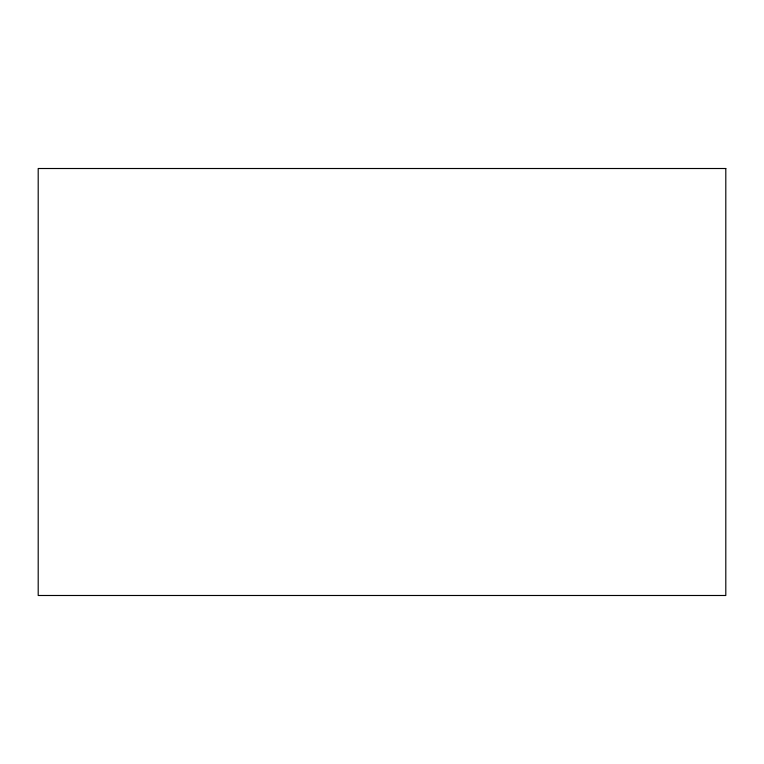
<?xml version="1.0" encoding="UTF-8"?>
<svg xmlns="http://www.w3.org/2000/svg" width="764" height="764" viewBox="0 0 764 764"><rect width="100%" height="100%" fill="white"/><g stroke="black" fill="none" stroke-linecap="round" stroke-linejoin="round"><path stroke-width="1.15" d="M725.8 168.51L38.2 168.51L38.2 595.49L725.8 595.49L725.8 168.51"/></g></svg>
